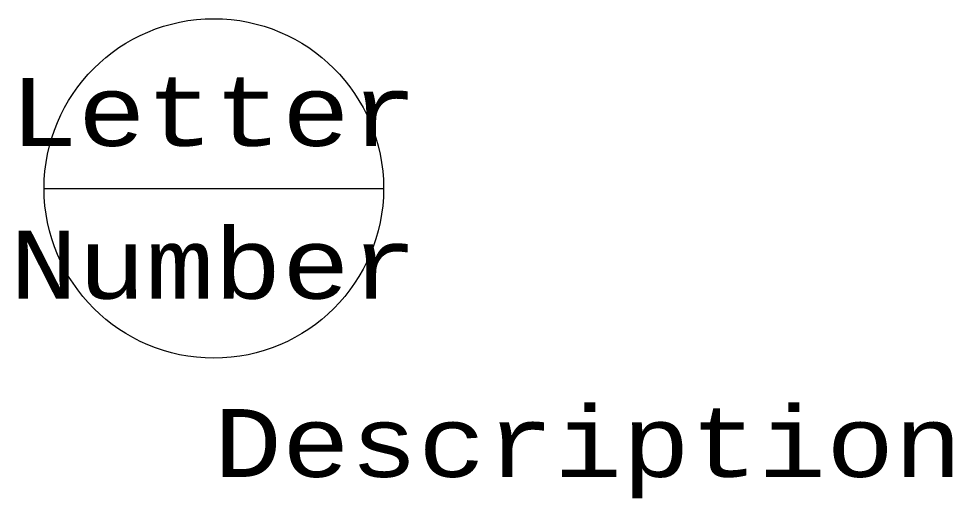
# Model space of a CAD drawing. Header units: millimetres. Extents: x -5.7 to 21.8, y -9.1 to 5.
import ezdxf
from ezdxf.enums import TextEntityAlignment as Align

# ---------------------------------------------------------------- set-up
doc = ezdxf.new("R2010")
doc.units = ezdxf.units.MM
doc.styles.get("Standard").update_dxf_attribs({"font": 'cour.ttf'})

msp = doc.modelspace()

# ---------------------------------------------------------------- linework, layer by layer
msp.add_line((-5, 0), (5, 0))
msp.add_circle((0, 0), 5)

# ---------------------------------------------------------------- texts
for tag, p in [('Letter', (0, 2.25)), ('Number', (0, -2.25))]:
    msp.add_attdef(tag, text='', height=2).set_placement(p, align=Align.MIDDLE_CENTER)
at = {"flags": 1}
msp.add_attdef('Description', (0, -8.5), '', height=2, dxfattribs=at)

doc.saveas('drawing.dxf')
